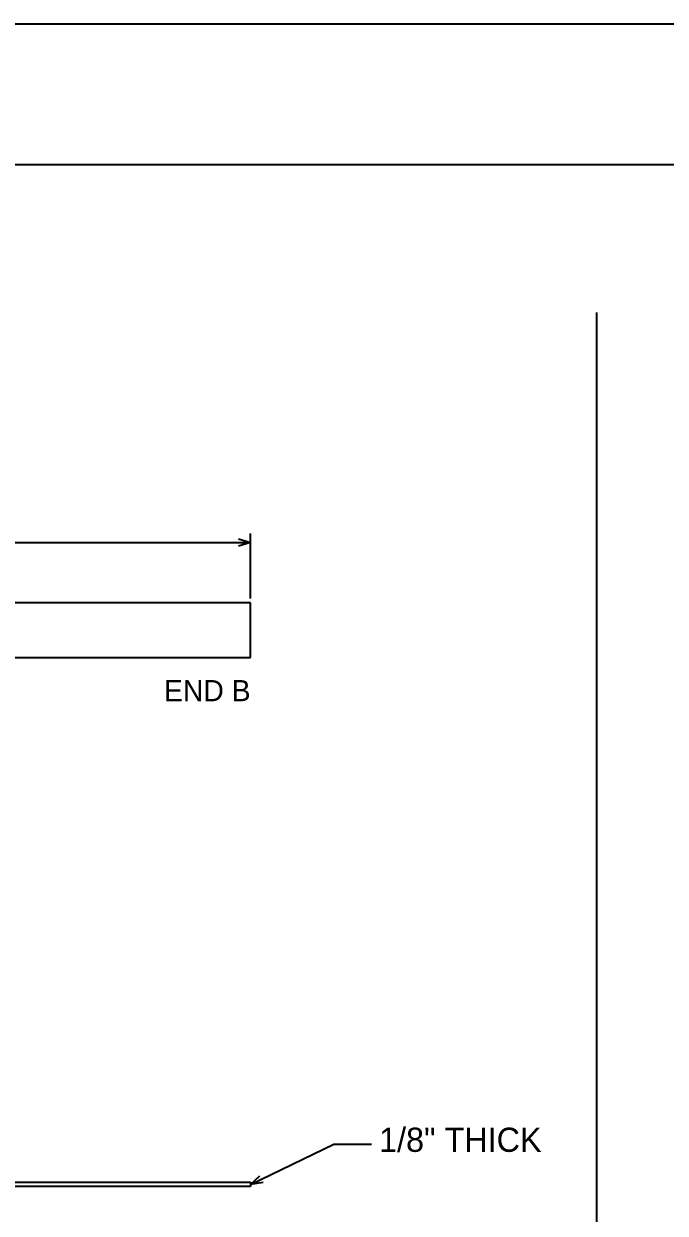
# Model space of a CAD drawing. Header units: inches. Extents: x 1.4 to 100.6, y 1.4 to 64.6.
# Drawn here: x 63.72 to 81.4, y 31.81 to 64.58 of the extents above; entities that cross this region are included whole.
import ezdxf
from ezdxf.enums import TextEntityAlignment as Align

# ---------------------------------------------------------------- set-up
doc = ezdxf.new("R2010")
doc.units = ezdxf.units.IN
doc.header["$MEASUREMENT"] = 0

msp = doc.modelspace()

# ---------------------------------------------------------------- linework, layer by layer
at = {"layer": 'ANNOTATION'}
for p, q in [((69.97, 48.75), (69.97, 50.542)), ((12.53, 50.292), (69.97, 50.292)), ((69.637, 50.396), (69.97, 50.292)), ((69.97, 50.292), (69.637, 50.188)), ((69.97, 32.604), (72.262, 33.708)), ((72.262, 33.708), (73.303, 33.708)), ((69.97, 32.604), (70.225, 32.843)), ((70.316, 32.655), (69.97, 32.604))]:
    msp.add_line(p, q, dxfattribs=at)
at = {"layer": 'OUTLINE'}
for p, q in [((1.417, 64.583), (100.583, 64.583)), ((1.417, 60.708), (100.583, 60.708)), ((79.5, 56.625), (79.5, 5.583)), ((69.97, 48.625), (12.53, 48.625)), ((69.97, 47.125), (69.97, 48.625)), ((12.53, 47.125), (69.97, 47.125)), ((12.53, 32.667), (69.97, 32.667)), ((69.97, 32.542), (12.53, 32.542)), ((69.97, 32.667), (69.97, 32.542))]:
    msp.add_line(p, q, dxfattribs=at)

# ---------------------------------------------------------------- texts
at = {"layer": 'ANNOTATION'}
msp.add_text('END B', height=0.5833, dxfattribs=at).set_placement((69.97, 45.917), align=Align.RIGHT)
msp.add_text('1/8" THICK', height=0.6667, dxfattribs=at).set_placement((73.512, 33.5))

doc.saveas('drawing.dxf')
